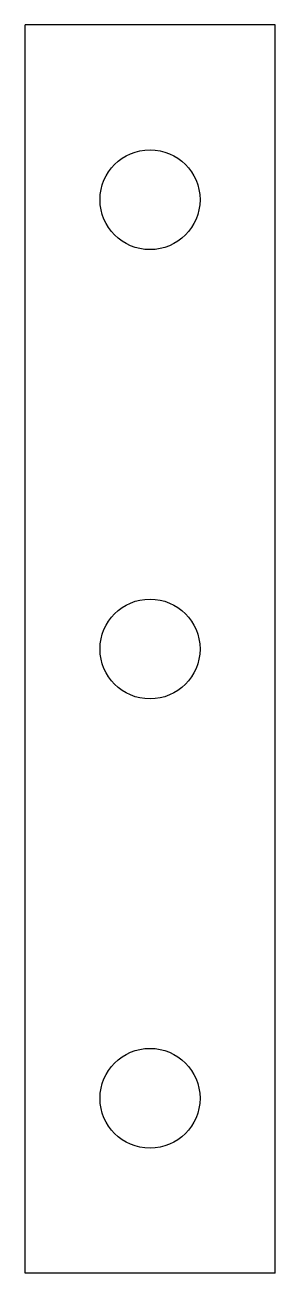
# Model space of a CAD drawing. Header units: millimetres. Extents: x -5 to 5, y -50 to 0.
import ezdxf

# ---------------------------------------------------------------- set-up
doc = ezdxf.new("R2010")
doc.units = ezdxf.units.MM

msp = doc.modelspace()

# ---------------------------------------------------------------- linework, layer by layer
at = {"color": 7, "linetype": 'Continuous', "lineweight": 25}
for p, q in [((-5, -50), (-5, 0)), ((5, 0), (-5, 0)), ((5, -50), (5, 0)), ((5, -50), (-5, -50))]:
    msp.add_line(p, q, dxfattribs=at)
for centre in [(0, -7), (0, -25), (0, -43)]:
    msp.add_circle(centre, 2, dxfattribs=at)

doc.saveas('drawing.dxf')
